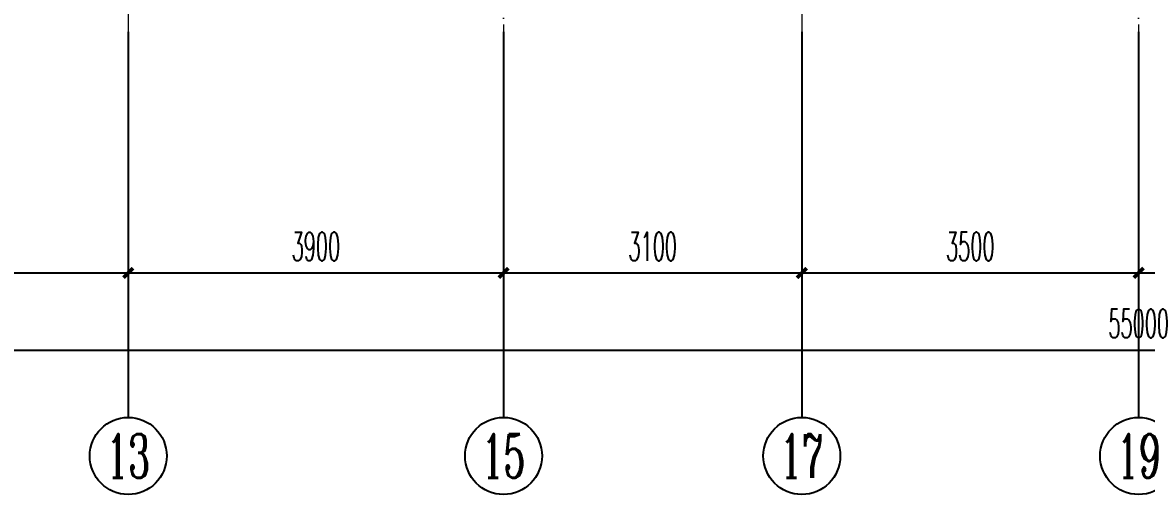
# Model space of a CAD drawing. Extents: x 27938 to 650306, y -92720 to 1524912.
# Drawn here: x 287918 to 299599, y 511940 to 516839 of the extents above; entities that cross this region are included whole.
import ezdxf
from ezdxf.enums import TextEntityAlignment as Align

# ---------------------------------------------------------------- set-up
doc = ezdxf.new("R2010")
doc.units = 0
doc.header["$LTSCALE"] = 1000
doc.header["$MEASUREMENT"] = 0
doc.linetypes.add('DOTE', pattern=[2.42, 2, -0.2, 0.02, -0.2])
doc.layers.add('AXIS', color=3, linetype='Continuous')
doc.layers.add('AXIS_TEXT', color=4, linetype='Continuous')
doc.layers.add('DOTE', color=19, linetype='DOTE', lineweight=9)
doc.styles.add('_TCH_AXIS', font='COMPLEX', dxfattribs={"bigfont": 'GBCBIG'})
doc.styles.add('_TCH_DIM_T3', font='SIMPLEX.shx', dxfattribs={"width": 0.494118, "bigfont": 'GBCBIG.shx'})
doc.styles.add('COMPLEX', font='COMPLEX')
doc.dimstyles.new('_TCH_ARCH&&100', dxfattribs={"dimtxt": 297.5, "dimasz": 100, "dimexe": 250, "dimexo": 300, "dimgap": 126.25, "dimtad": 1, "dimdec": 0, "dimzin": 0, "dimdsep": 46, "dimtxsty": '_TCH_DIM_T3', "dimblk": 'ARCHTICK', "dimcen": 0.09, "dimclrt": 4, "dimazin": 2, "dimtfac": 1, "dimtdec": 0, "dimtix": 1, "dimtmove": 2, "dimatfit": 3, "dimfxl": 1, "dimtolj": 1, "dimtzin": 0, "dimarcsym": 0})

# ---------------------------------------------------------------- blocks, each defined once
blk = doc.blocks.new('FGDGDRGSDGDG')
at = {"layer": 'DOTE', "linetype": 'DOTE', "ltscale": 0.3}
for p, q in [((510982, 529998), (510982, 513948)), ((517582, 529998), (517582, 513948)), ((507082, 523848), (507082, 513948)), ((514082, 522348), (514082, 513948))]:
    blk.add_line(p, q, dxfattribs=at)
blk = doc.blocks.new('_ArchTick')
at = {"color": 0, "linetype": 'ByBlock', "const_width": 0.4}
blk.add_lwpolyline([(-0.5, -0.5), (0.5, 0.5)], dxfattribs=at)
blk = doc.blocks.new('*D893')
at = {"layer": 'AXIS', "color": 0, "lineweight": -2}
for p, q in [((299517, 516440), (299517, 513990)), ((303017, 516440), (303017, 513990)), ((299517, 514240), (303017, 514240))]:
    blk.add_line(p, q, dxfattribs=at)
at = {"layer": 'Defpoints', "color": 0}
for p in [(299517, 516740), (303017, 516740), (303017, 514240)]:
    blk.add_point(p, dxfattribs=at)
at = {"layer": 'AXIS', "color": 0, "lineweight": -2, "xscale": 100, "yscale": 100, "zscale": 100, "rotation": 180}
blk.add_blockref('_ArchTick', (299517, 514240), dxfattribs=at)
at = {"layer": 'AXIS', "color": 0, "lineweight": -2, "xscale": 100, "yscale": 100, "zscale": 100}
blk.add_blockref('_ArchTick', (303017, 514240), dxfattribs=at)
at = {"layer": 'AXIS', "color": 4, "insert": (301267, 514515), "char_height": 297.5, "attachment_point": 5, "style": '_TCH_DIM_T3'}
blk.add_mtext('\\A1;3500', dxfattribs=at)
blk = doc.blocks.new('*D937')
at = {"layer": 'AXIS', "color": 0, "lineweight": -2}
for p, q in [((285817, 516440), (285817, 513990)), ((289017, 516440), (289017, 513990)), ((285817, 514240), (289017, 514240))]:
    blk.add_line(p, q, dxfattribs=at)
at = {"layer": 'Defpoints', "color": 0}
for p in [(285817, 516740), (289017, 516740), (289017, 514240)]:
    blk.add_point(p, dxfattribs=at)
at = {"layer": 'AXIS', "color": 0, "lineweight": -2, "xscale": 100, "yscale": 100, "zscale": 100, "rotation": 180}
blk.add_blockref('_ArchTick', (285817, 514240), dxfattribs=at)
at = {"layer": 'AXIS', "color": 0, "lineweight": -2, "xscale": 100, "yscale": 100, "zscale": 100}
blk.add_blockref('_ArchTick', (289017, 514240), dxfattribs=at)
at = {"layer": 'AXIS', "color": 4, "insert": (287417, 514515), "char_height": 297.5, "attachment_point": 5, "style": '_TCH_DIM_T3'}
blk.add_mtext('\\A1;3200', dxfattribs=at)
blk = doc.blocks.new('*D938')
at = {"layer": 'AXIS', "color": 0, "lineweight": -2}
for p, q in [((289017, 516440), (289017, 513990)), ((292917, 516440), (292917, 513990)), ((289017, 514240), (292917, 514240))]:
    blk.add_line(p, q, dxfattribs=at)
at = {"layer": 'Defpoints', "color": 0}
for p in [(289017, 516740), (292917, 516740), (292917, 514240)]:
    blk.add_point(p, dxfattribs=at)
at = {"layer": 'AXIS', "color": 0, "lineweight": -2, "xscale": 100, "yscale": 100, "zscale": 100, "rotation": 180}
blk.add_blockref('_ArchTick', (289017, 514240), dxfattribs=at)
at = {"layer": 'AXIS', "color": 0, "lineweight": -2, "xscale": 100, "yscale": 100, "zscale": 100}
blk.add_blockref('_ArchTick', (292917, 514240), dxfattribs=at)
at = {"layer": 'AXIS', "color": 4, "insert": (290967, 514515), "char_height": 297.5, "attachment_point": 5, "style": '_TCH_DIM_T3'}
blk.add_mtext('\\A1;3900', dxfattribs=at)
blk = doc.blocks.new('*D939')
at = {"layer": 'AXIS', "color": 0, "lineweight": -2}
for p, q in [((292917, 516440), (292917, 513990)), ((296017, 516440), (296017, 513990)), ((292917, 514240), (296017, 514240))]:
    blk.add_line(p, q, dxfattribs=at)
at = {"layer": 'Defpoints', "color": 0}
for p in [(292917, 516740), (296017, 516740), (296017, 514240)]:
    blk.add_point(p, dxfattribs=at)
at = {"layer": 'AXIS', "color": 0, "lineweight": -2, "xscale": 100, "yscale": 100, "zscale": 100, "rotation": 180}
blk.add_blockref('_ArchTick', (292917, 514240), dxfattribs=at)
at = {"layer": 'AXIS', "color": 0, "lineweight": -2, "xscale": 100, "yscale": 100, "zscale": 100}
blk.add_blockref('_ArchTick', (296017, 514240), dxfattribs=at)
at = {"layer": 'AXIS', "color": 4, "insert": (294467, 514515), "char_height": 297.5, "attachment_point": 5, "style": '_TCH_DIM_T3'}
blk.add_mtext('\\A1;3100', dxfattribs=at)
blk = doc.blocks.new('*D940')
at = {"layer": 'AXIS', "color": 0, "lineweight": -2}
for p, q in [((296017, 516440), (296017, 513990)), ((299517, 516440), (299517, 513990)), ((296017, 514240), (299517, 514240))]:
    blk.add_line(p, q, dxfattribs=at)
at = {"layer": 'Defpoints', "color": 0}
for p in [(296017, 516740), (299517, 516740), (299517, 514240)]:
    blk.add_point(p, dxfattribs=at)
at = {"layer": 'AXIS', "color": 0, "lineweight": -2, "xscale": 100, "yscale": 100, "zscale": 100, "rotation": 180}
blk.add_blockref('_ArchTick', (296017, 514240), dxfattribs=at)
at = {"layer": 'AXIS', "color": 0, "lineweight": -2, "xscale": 100, "yscale": 100, "zscale": 100}
blk.add_blockref('_ArchTick', (299517, 514240), dxfattribs=at)
at = {"layer": 'AXIS', "color": 4, "insert": (297767, 514515), "char_height": 297.5, "attachment_point": 5, "style": '_TCH_DIM_T3'}
blk.add_mtext('\\A1;3500', dxfattribs=at)
blk = doc.blocks.new('*D941')
at = {"layer": 'AXIS', "color": 0, "lineweight": -2}
for p, q in [((272017, 516440), (272017, 513190)), ((327017, 516440), (327017, 513190)), ((272017, 513440), (327017, 513440))]:
    blk.add_line(p, q, dxfattribs=at)
at = {"layer": 'Defpoints', "color": 0}
for p in [(272017, 516740), (327017, 516740), (327017, 513440)]:
    blk.add_point(p, dxfattribs=at)
at = {"layer": 'AXIS', "color": 0, "lineweight": -2, "xscale": 100, "yscale": 100, "zscale": 100, "rotation": 180}
blk.add_blockref('_ArchTick', (272017, 513440), dxfattribs=at)
at = {"layer": 'AXIS', "color": 0, "lineweight": -2, "xscale": 100, "yscale": 100, "zscale": 100}
blk.add_blockref('_ArchTick', (327017, 513440), dxfattribs=at)
at = {"layer": 'AXIS', "color": 4, "insert": (299517, 513715), "char_height": 297.5, "attachment_point": 5, "style": '_TCH_DIM_T3'}
blk.add_mtext('\\A1;55000', dxfattribs=at)
blk = doc.blocks.new('_AXISO')
blk.add_circle((0, 0), 0.5)
at = {"layer": 'AXIS_TEXT', "style": 'COMPLEX', "width": 1.041667}
blk.add_attdef('A', text='', height=0.56, dxfattribs=at).set_placement((-0.25, -0.28), (0.25, -0.28), align=Align.FIT)

msp = doc.modelspace()

# ---------------------------------------------------------------- linework, layer by layer
at = {"layer": 'AXIS'}
for p, q in [((289016.6, 516740.4), (289016.6, 512740.4)), ((292916.6, 516740.4), (292916.6, 512740.4)), ((296016.6, 516740.4), (296016.6, 512740.4)), ((299516.6, 516740.4), (299516.6, 512740.4))]:
    msp.add_line(p, q, dxfattribs=at)

# ---------------------------------------------------------------- block references
msp.add_blockref('FGDGDRGSDGDG', (-218065.9, 2792))
ref = msp.add_blockref('_AXISO', (289016.6, 512340.4), dxfattribs=dict(at, xscale=800, yscale=800, zscale=800))
ref.add_attrib('A', '13', dxfattribs={"layer": 'AXIS_TEXT', "height": 452.55, "style": '_TCH_AXIS', "width": 0.724138}).set_placement((288790.3, 512114.2), (289242.9, 512114.2), align=Align.FIT)
ref = msp.add_blockref('_AXISO', (292916.6, 512340.4), dxfattribs=dict(at, xscale=800, yscale=800, zscale=800))
ref.add_attrib('A', '15', dxfattribs={"layer": 'AXIS_TEXT', "height": 452.55, "style": '_TCH_AXIS', "width": 0.724138}).set_placement((292690.3, 512114.2), (293142.9, 512114.2), align=Align.FIT)
ref = msp.add_blockref('_AXISO', (296016.6, 512340.4), dxfattribs=dict(at, xscale=800, yscale=800, zscale=800))
ref.add_attrib('A', '17', dxfattribs={"layer": 'AXIS_TEXT', "height": 452.55, "style": '_TCH_AXIS', "width": 0.724138}).set_placement((295790.3, 512114.2), (296242.9, 512114.2), align=Align.FIT)
ref = msp.add_blockref('_AXISO', (299516.6, 512340.4), dxfattribs=dict(at, xscale=800, yscale=800, zscale=800))
ref.add_attrib('A', '19', dxfattribs={"layer": 'AXIS_TEXT', "height": 452.55, "style": '_TCH_AXIS', "width": 0.724138}).set_placement((299290.3, 512114.2), (299742.9, 512114.2), align=Align.FIT)

# ---------------------------------------------------------------- dimensions: what is measured, and where the dimension line sits
for p1, p2, distance, picture, middle in [((272016.6, 516740.4), (327016.6, 516740.4), -3300, '*D941', (299516.6, 513715.4)), ((285816.6, 516740.4), (289016.6, 516740.4), -2500, '*D937', (287416.6, 514515.4)), ((289016.6, 516740.4), (292916.6, 516740.4), -2500, '*D938', (290966.6, 514515.4)), ((292916.6, 516740.4), (296016.6, 516740.4), -2500, '*D939', (294466.6, 514515.4)), ((296016.6, 516740.4), (299516.6, 516740.4), -2500, '*D940', (297766.6, 514515.4)), ((299516.6, 516740.4), (303016.6, 516740.4), -2500, '*D893', (301266.6, 514515.4))]:
    dim = msp.add_aligned_dim(p1=p1, p2=p2, distance=distance, dimstyle='_TCH_ARCH&&100', dxfattribs=at)
    dim.commit()
    dim.dimension.update_dxf_attribs({"geometry": picture, "text_midpoint": middle})

doc.saveas('drawing.dxf')
